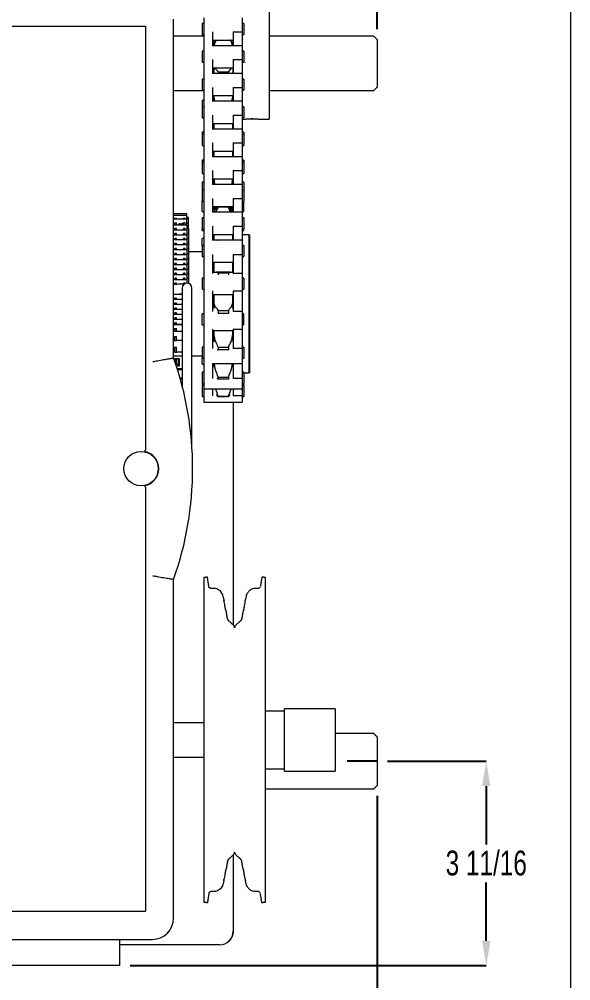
# Model space of a CAD drawing. Header units: inches. Extents: x 1.5 to 23.6, y 4.6 to 20.7.
# Drawn here: x 8.34 to 11.66, y 10.13 to 15.92 of the extents above; entities that cross this region are included whole.
import ezdxf

# ---------------------------------------------------------------- set-up
doc = ezdxf.new("R2010")
doc.units = ezdxf.units.IN
doc.header["$MEASUREMENT"] = 0
doc.header["$PDSIZE"] = -1
doc.layers.add('DIM', color=1, linetype='Continuous')
doc.styles.add('SLDTEXTSTYLE0', font='ARIAL.TTF', dxfattribs={"width": 0.7})
doc.dimstyles.new('SLDDIMSTYLE0', dxfattribs={"dimtxt": 0.15, "dimasz": 0.15, "dimexe": 0, "dimexo": 0.0625, "dimgap": 0.0375, "dimtad": 0, "dimtih": 1, "dimtoh": 1, "dimdec": 0, "dimlfac": 3, "dimrnd": 1e-09, "dimzin": 12, "dimdsep": 46, "dimtxsty": 'SLDTEXTSTYLE0', "dimsah": 1, "dimcen": 0.09, "dimadec": 0, "dimazin": 0, "dimtfac": 1, "dimtdec": 0, "dimtofl": 0, "dimtmove": 0, "dimatfit": 3, "dimfxl": 0, "dimtolj": 1, "dimtzin": 12, "dimarcsym": 0})

# ---------------------------------------------------------------- blocks, each defined once
blk = doc.blocks.new('*D6')
at = {"layer": 'DEFPOINTS', "color": 0}
for p in [(10.4978, 11.4507), (11.1553, 11.4507), (8.9478, 10.219)]:
    blk.add_point(p, dxfattribs=at)
at = {"layer": 'DIM', "color": 0, "lineweight": -2}
for p, q in [((10.5603, 11.4507), (11.1553, 11.4507)), ((11.1553, 11.3007), (11.1553, 10.95)), ((11.1553, 10.369), (11.1553, 10.7198)), ((9.0103, 10.219), (11.1553, 10.219))]:
    blk.add_line(p, q, dxfattribs=at)
at = {"layer": 'DIM', "color": 0}
for points in [[(11.1303, 11.3007), (11.1803, 11.3007), (11.1553, 11.4507)], [(11.1303, 10.369), (11.1803, 10.369), (11.1553, 10.219)]]:
    blk.add_solid(points, dxfattribs=at)
at = {"layer": 'DIM', "color": 0, "insert": (11.1553, 10.9125), "char_height": 0.15, "attachment_point": 2, "style": 'SLDTEXTSTYLE0'}
blk.add_mtext('\\A1;3 11/16', dxfattribs=at)
blk = doc.blocks.new('*D7')
at = {"color": 0, "linetype": 'ByBlock', "lineweight": -2}
for p, q in [((10.4978, 11.2417), (10.4978, 9.3167)), ((5.1645, 10.6695), (5.1645, 9.3167)), ((5.3145, 9.3167), (7.2446, 9.3167)), ((10.3478, 9.3167), (8.4177, 9.3167))]:
    blk.add_line(p, q, dxfattribs=at)
at = {"color": 0, "linetype": 'ByBlock'}
for points in [[(5.1645, 9.3167), (5.3145, 9.2917), (5.3145, 9.3417)], [(10.4978, 9.3167), (10.3478, 9.2917), (10.3478, 9.3417)]]:
    blk.add_solid(points, dxfattribs=at)
at = {"layer": 'DEFPOINTS', "color": 0, "linetype": 'ByBlock'}
for p in [(10.4978, 11.3042), (5.1645, 10.732)]:
    blk.add_point(p, dxfattribs=at)
at = {"color": 0, "linetype": 'ByBlock', "insert": (7.8312, 9.3167), "char_height": 0.15, "attachment_point": 5, "style": 'SLDTEXTSTYLE0'}
blk.add_mtext('16\\PSHAFT LENGTH', dxfattribs=at)
blk = doc.blocks.new('*D9')
at = {"color": 0, "linetype": 'ByBlock', "lineweight": -2}
for p, q in [((3.6645, 12.3049), (3.6645, 20.0057)), ((3.8145, 20.0057), (6.4598, 20.0057)), ((10.3478, 20.0057), (7.7026, 20.0057)), ((10.4978, 15.863), (10.4978, 20.0057))]:
    blk.add_line(p, q, dxfattribs=at)
at = {"color": 0, "linetype": 'ByBlock'}
for points in [[(3.6645, 20.0057), (3.8145, 19.9807), (3.8145, 20.0307)], [(10.4978, 20.0057), (10.3478, 19.9807), (10.3478, 20.0307)]]:
    blk.add_solid(points, dxfattribs=at)
at = {"layer": 'DEFPOINTS', "color": 0, "linetype": 'ByBlock'}
for p in [(10.4978, 15.8005), (3.6645, 12.2424)]:
    blk.add_point(p, dxfattribs=at)
at = {"color": 0, "linetype": 'ByBlock', "insert": (7.0812, 20.0057), "char_height": 0.15, "attachment_point": 5, "style": 'SLDTEXTSTYLE0'}
blk.add_mtext('20 1/2 TYP\\PMIN. SIDE ROOM', dxfattribs=at)

msp = doc.modelspace()

# ---------------------------------------------------------------- linework, layer by layer
at = {"color": 7, "linetype": 'Continuous', "lineweight": 15}
for p, q in [((11.664504, 6.795604), (11.664504, 17.46227)), ((9.846838, 15.98738), (9.846838, 15.654046)), ((6.559751, 15.880947), (9.101418, 15.880947)), ((9.101418, 15.880947), (9.101418, 13.326696)), ((9.271721, 13.88157), (9.271721, 15.922613)), ((9.443587, 15.896789), (9.443587, 15.830122)), ((9.452754, 15.930078), (9.452754, 15.845904)), ((9.684421, 15.930078), (9.684421, 15.846511)), ((9.693587, 15.896789), (9.693587, 15.830122)), ((9.443587, 15.830122), (9.443587, 15.820546)), ((9.452754, 15.846511), (9.452754, 15.762811)), ((9.506087, 15.846511), (9.506087, 15.762811)), ((9.631087, 15.846511), (9.631087, 15.762811)), ((9.631087, 15.846511), (9.684421, 15.846511)), ((9.684421, 15.846511), (9.684421, 15.762811)), ((9.452754, 15.762811), (9.452754, 15.679244)), ((9.513504, 15.796789), (9.513504, 15.762855)), ((9.627754, 15.796789), (9.627754, 15.762855)), ((9.684421, 15.762811), (9.631087, 15.762811)), ((9.684421, 15.762811), (9.684421, 15.679244)), ((10.497838, 15.800546), (10.497838, 15.513597)), ((9.443587, 15.729522), (9.443587, 15.662855)), ((9.693587, 15.729522), (9.693587, 15.662855)), ((9.452754, 15.679244), (9.452754, 15.595544)), ((9.506087, 15.679244), (9.506087, 15.595544)), ((9.631087, 15.679244), (9.684421, 15.679244)), ((9.631087, 15.679244), (9.631087, 15.595544)), ((9.684421, 15.679244), (9.684421, 15.595544)), ((9.701573, 15.660908), (9.702224, 15.664055)), ((9.846838, 15.654046), (9.846838, 15.320713)), ((9.452754, 15.595544), (9.452754, 15.511978)), ((9.513504, 15.629522), (9.513504, 15.595589)), ((9.539504, 15.605427), (9.601754, 15.605427)), ((9.539504, 15.605427), (9.539504, 15.595589)), ((9.601754, 15.605427), (9.601754, 15.595589)), ((9.627754, 15.629522), (9.627754, 15.595589)), ((9.684421, 15.595544), (9.631087, 15.595544)), ((9.684421, 15.595544), (9.684421, 15.511978)), ((9.443587, 15.562255), (9.443587, 15.495588)), ((9.693587, 15.562255), (9.693587, 15.495588)), ((9.271721, 15.492844), (9.452754, 15.492844)), ((9.452754, 15.511978), (9.452754, 15.428277)), ((9.506087, 15.511978), (9.506087, 15.428277)), ((9.631087, 15.511978), (9.631087, 15.428277)), ((9.631087, 15.511978), (9.684421, 15.511978)), ((9.684421, 15.511978), (9.684421, 15.428277)), ((9.846838, 15.492844), (10.477838, 15.492844)), ((9.443587, 15.43296), (9.443587, 15.394988)), ((9.452754, 15.428277), (9.452754, 15.344711)), ((9.513504, 15.462255), (9.513504, 15.460839)), ((9.513504, 15.460839), (9.513504, 15.428322)), ((9.627754, 15.460839), (9.627754, 15.462255)), ((9.627754, 15.460839), (9.627754, 15.428322)), ((9.684421, 15.428277), (9.631087, 15.428277)), ((9.684421, 15.428277), (9.684421, 15.344711)), ((9.443587, 15.394988), (9.443587, 15.328322)), ((9.693587, 15.394988), (9.693587, 15.328322)), ((9.452754, 15.344711), (9.452754, 15.261011)), ((9.506087, 15.344711), (9.506087, 15.261011)), ((9.631087, 15.344711), (9.631087, 15.261011)), ((9.631087, 15.344711), (9.684421, 15.344711)), ((9.684421, 15.344711), (9.684421, 15.261011)), ((9.443587, 15.241538), (9.443587, 15.227721)), ((9.452754, 15.261011), (9.452754, 15.177444)), ((9.506087, 15.279487), (9.513504, 15.286987)), ((9.513504, 15.294988), (9.513504, 15.275225)), ((9.513504, 15.275225), (9.513504, 15.261055)), ((9.627754, 15.275225), (9.627754, 15.294988)), ((9.627754, 15.275225), (9.627754, 15.261055)), ((9.684421, 15.261011), (9.631087, 15.261011)), ((9.684421, 15.261011), (9.684421, 15.177444)), ((9.693587, 15.241538), (9.693587, 15.227721)), ((9.443587, 15.227721), (9.443587, 15.161055)), ((9.693587, 15.227721), (9.693587, 15.161055)), ((9.452754, 15.177444), (9.452754, 15.093744)), ((9.506087, 15.177444), (9.506087, 15.093744)), ((9.513504, 15.127722), (9.513504, 15.110033)), ((9.627754, 15.110033), (9.627754, 15.127722)), ((9.631087, 15.177444), (9.684421, 15.177444)), ((9.631087, 15.177444), (9.631087, 15.093744)), ((9.684421, 15.177444), (9.684421, 15.093744)), ((9.443587, 15.074156), (9.443587, 15.060455)), ((9.452754, 15.093744), (9.452754, 15.010177)), ((9.513504, 15.110033), (9.513504, 15.093788)), ((9.627754, 15.110033), (9.627754, 15.093788)), ((9.684421, 15.093744), (9.631087, 15.093744)), ((9.684421, 15.093744), (9.684421, 15.010177)), ((9.693587, 15.074156), (9.693587, 15.060455)), ((9.443587, 15.060455), (9.443587, 14.993788)), ((9.452754, 15.010177), (9.452754, 14.926477)), ((9.506087, 15.010177), (9.506087, 14.926477)), ((9.631087, 15.010177), (9.684421, 15.010177)), ((9.631087, 15.010177), (9.631087, 14.926477)), ((9.684421, 15.010177), (9.684421, 14.926477)), ((9.693587, 15.060455), (9.693587, 14.993788)), ((9.513504, 14.960455), (9.513504, 14.926521)), ((9.627754, 14.960455), (9.627754, 14.926521)), ((9.443587, 14.939836), (9.443587, 14.893188)), ((9.443587, 14.893188), (9.443587, 14.826521)), ((9.452754, 14.926477), (9.452754, 14.842911)), ((9.684421, 14.926477), (9.631087, 14.926477)), ((9.684421, 14.926477), (9.684421, 14.842911)), ((9.693587, 14.939836), (9.693587, 14.893188)), ((9.693587, 14.893188), (9.693587, 14.826521)), ((9.452754, 14.842911), (9.452754, 14.75921)), ((9.506087, 14.842911), (9.506087, 14.75921)), ((9.631087, 14.842911), (9.684421, 14.842911)), ((9.631087, 14.842911), (9.631087, 14.75921)), ((9.684421, 14.842911), (9.684421, 14.75921)), ((9.443587, 14.822092), (9.443587, 14.826521)), ((9.443587, 14.764563), (9.443587, 14.822092)), ((9.539504, 14.792219), (9.539504, 14.790673)), ((9.539504, 14.792219), (9.601754, 14.792219)), ((9.601754, 14.790673), (9.539504, 14.790673)), ((9.601754, 14.792219), (9.601754, 14.790673)), ((9.693587, 14.822092), (9.693587, 14.826521)), ((9.693587, 14.764563), (9.693587, 14.822092)), ((9.279504, 14.723997), (9.289504, 14.723997)), ((9.279504, 14.717273), (9.279504, 14.723997)), ((9.289504, 14.717273), (9.289504, 14.723997)), ((9.304754, 14.720229), (9.304754, 14.717647)), ((9.320837, 14.720229), (9.320837, 14.717647)), ((9.331171, 14.717273), (9.331171, 14.723997)), ((9.331171, 14.723997), (9.341171, 14.723997)), ((9.341171, 14.717273), (9.341171, 14.723997)), ((9.351171, 14.740112), (9.351171, 14.749967)), ((9.351171, 14.740112), (9.351171, 14.740404)), ((9.351171, 14.717154), (9.351171, 14.740112)), ((9.362004, 14.717039), (9.362004, 14.726716)), ((9.443587, 14.725921), (9.443587, 14.659255)), ((9.452754, 14.75921), (9.452754, 14.675644)), ((9.684421, 14.75921), (9.631087, 14.75921)), ((9.684421, 14.75921), (9.684421, 14.675644)), ((9.693587, 14.725921), (9.693587, 14.659255)), ((9.279504, 14.696245), (9.289504, 14.696245)), ((9.279504, 14.681931), (9.279504, 14.696245)), ((9.289504, 14.681931), (9.289504, 14.696245)), ((9.320837, 14.717647), (9.304754, 14.717647)), ((9.304754, 14.692675), (9.304754, 14.688455)), ((9.320837, 14.688455), (9.304754, 14.688455)), ((9.320837, 14.692675), (9.320837, 14.688455)), ((9.341171, 14.696245), (9.331171, 14.696245)), ((9.331171, 14.681931), (9.331171, 14.696245)), ((9.341171, 14.681931), (9.341171, 14.696245)), ((9.351171, 14.71568), (9.351171, 14.717273)), ((9.351171, 14.681931), (9.351171, 14.71568)), ((9.351171, 14.681931), (9.351171, 14.652013)), ((9.362004, 14.717039), (9.362004, 14.717154)), ((9.362004, 14.694023), (9.362004, 14.717039)), ((9.362004, 14.693397), (9.362004, 14.694023)), ((9.362004, 14.663857), (9.362004, 14.693397)), ((9.362004, 14.658681), (9.362004, 14.663857)), ((9.452754, 14.675644), (9.452754, 14.591944)), ((9.506087, 14.675644), (9.506087, 14.591944)), ((9.631087, 14.675644), (9.684421, 14.675644)), ((9.631087, 14.675644), (9.631087, 14.591944)), ((9.684421, 14.675644), (9.684421, 14.591944)), ((9.289504, 14.660902), (9.279504, 14.660902)), ((9.279504, 14.652013), (9.279504, 14.660902)), ((9.289504, 14.630985), (9.279504, 14.630985)), ((9.279504, 14.622095), (9.279504, 14.630985)), ((9.289504, 14.652013), (9.289504, 14.660902)), ((9.289504, 14.622095), (9.289504, 14.630985)), ((9.341171, 14.660902), (9.331171, 14.660902)), ((9.331171, 14.652013), (9.331171, 14.660902)), ((9.331171, 14.622095), (9.331171, 14.630985)), ((9.341171, 14.630985), (9.331171, 14.630985)), ((9.341171, 14.652013), (9.341171, 14.660902)), ((9.341171, 14.622095), (9.341171, 14.630985)), ((9.351171, 14.652013), (9.351171, 14.622095)), ((9.351171, 14.622095), (9.351171, 14.592177)), ((9.362004, 14.658681), (9.362004, 14.628763)), ((9.362004, 14.628763), (9.362004, 14.598845)), ((9.443587, 14.649541), (9.443587, 14.659255)), ((9.513504, 14.625921), (9.513504, 14.608812)), ((9.513504, 14.608812), (9.513504, 14.591988)), ((9.627754, 14.625921), (9.627754, 14.608812)), ((9.627754, 14.591988), (9.627754, 14.608812)), ((9.693587, 14.649541), (9.693587, 14.659255)), ((9.279504, 14.592177), (9.279504, 14.601067)), ((9.289504, 14.601067), (9.279504, 14.601067)), ((9.289504, 14.571149), (9.279504, 14.571149)), ((9.279504, 14.562259), (9.279504, 14.571149)), ((9.289504, 14.592177), (9.289504, 14.601067)), ((9.289504, 14.562259), (9.289504, 14.571149)), ((9.331171, 14.592177), (9.331171, 14.601067)), ((9.341171, 14.601067), (9.331171, 14.601067)), ((9.331171, 14.562259), (9.331171, 14.571149)), ((9.341171, 14.571149), (9.331171, 14.571149)), ((9.341171, 14.592177), (9.341171, 14.601067)), ((9.341171, 14.562259), (9.341171, 14.571149)), ((9.351171, 14.592177), (9.351171, 14.562259)), ((9.351171, 14.562259), (9.351171, 14.532342)), ((9.362004, 14.598845), (9.362004, 14.568927)), ((9.362004, 14.568927), (9.362004, 14.539009)), ((9.443587, 14.592048), (9.443587, 14.601186)), ((9.443587, 14.558655), (9.443587, 14.592048)), ((9.443587, 14.558655), (9.443587, 14.491988)), ((9.452754, 14.591944), (9.452754, 14.50531)), ((9.539504, 14.592887), (9.539504, 14.590087)), ((9.539504, 14.592887), (9.601754, 14.592887)), ((9.601754, 14.592887), (9.601754, 14.590087)), ((9.684421, 14.591944), (9.631087, 14.591944)), ((9.684421, 14.591944), (9.684421, 14.50531)), ((9.693587, 14.558655), (9.693587, 14.491988)), ((9.279504, 14.532342), (9.279504, 14.541231)), ((9.289504, 14.541231), (9.279504, 14.541231)), ((9.279504, 14.502424), (9.279504, 14.511313)), ((9.289504, 14.511313), (9.279504, 14.511313)), ((9.289504, 14.532342), (9.289504, 14.541231)), ((9.289504, 14.502424), (9.289504, 14.511313)), ((9.331171, 14.532342), (9.331171, 14.541231)), ((9.341171, 14.541231), (9.331171, 14.541231)), ((9.331171, 14.502424), (9.331171, 14.511313)), ((9.341171, 14.511313), (9.331171, 14.511313)), ((9.341171, 14.532342), (9.341171, 14.541231)), ((9.341171, 14.502424), (9.341171, 14.511313)), ((9.351171, 14.532342), (9.351171, 14.502424)), ((9.351171, 14.502424), (9.351171, 14.472506)), ((9.362004, 14.539009), (9.362004, 14.509092)), ((9.362004, 14.509092), (9.362004, 14.479174)), ((9.452754, 14.50531), (9.452754, 14.391229)), ((9.506087, 14.50531), (9.506087, 14.391229)), ((9.631087, 14.50531), (9.684421, 14.50531)), ((9.631087, 14.50531), (9.631087, 14.391229)), ((9.684421, 14.50531), (9.684421, 14.391229)), ((9.279504, 14.472506), (9.279504, 14.481395)), ((9.289504, 14.481395), (9.279504, 14.481395)), ((9.279504, 14.442588), (9.279504, 14.451478)), ((9.289504, 14.451478), (9.279504, 14.451478)), ((9.289504, 14.472506), (9.289504, 14.481395)), ((9.289504, 14.442588), (9.289504, 14.451478)), ((9.331171, 14.472506), (9.331171, 14.481395)), ((9.341171, 14.481395), (9.331171, 14.481395)), ((9.331171, 14.442588), (9.331171, 14.451478)), ((9.341171, 14.451478), (9.331171, 14.451478)), ((9.341171, 14.472506), (9.341171, 14.481395)), ((9.341171, 14.442588), (9.341171, 14.451478)), ((9.351171, 14.472506), (9.351171, 14.442588)), ((9.351171, 14.442588), (9.351171, 14.41267)), ((9.362004, 14.479174), (9.362004, 14.449256)), ((9.362004, 14.449256), (9.362004, 14.419338)), ((9.513504, 14.458655), (9.513504, 14.404055)), ((9.627754, 14.404055), (9.627754, 14.458655)), ((9.289504, 14.42156), (9.279504, 14.42156)), ((9.279504, 14.41267), (9.279504, 14.42156)), ((9.289504, 14.391642), (9.279504, 14.391642)), ((9.279504, 14.382752), (9.279504, 14.391642)), ((9.289504, 14.41267), (9.289504, 14.42156)), ((9.289504, 14.382752), (9.289504, 14.391642)), ((9.331171, 14.41267), (9.331171, 14.42156)), ((9.341171, 14.42156), (9.331171, 14.42156)), ((9.341171, 14.391642), (9.331171, 14.391642)), ((9.331171, 14.382752), (9.331171, 14.391642)), ((9.341171, 14.41267), (9.341171, 14.42156)), ((9.341171, 14.382752), (9.341171, 14.391642)), ((9.351171, 14.41267), (9.351171, 14.382752)), ((9.351171, 14.382752), (9.351171, 14.352835)), ((9.362004, 14.419338), (9.362004, 14.38942)), ((9.362004, 14.38942), (9.362004, 14.359502)), ((9.452754, 14.391229), (9.452754, 14.286154)), ((9.513504, 14.404055), (9.513504, 14.396383)), ((9.539504, 14.394556), (9.539504, 14.382925)), ((9.539504, 14.394556), (9.601754, 14.394556)), ((9.601754, 14.394556), (9.601754, 14.382925)), ((9.627754, 14.404055), (9.627754, 14.396383)), ((9.684421, 14.391229), (9.631087, 14.391229)), ((9.684421, 14.391229), (9.684421, 14.286154)), ((9.289504, 14.361724), (9.279504, 14.361724)), ((9.279504, 14.352835), (9.279504, 14.361724)), ((9.289504, 14.331806), (9.279504, 14.331806)), ((9.279504, 14.324701), (9.279504, 14.331806)), ((9.289504, 14.352835), (9.289504, 14.361724)), ((9.289504, 14.324784), (9.289504, 14.331806)), ((9.331171, 14.352835), (9.331171, 14.361724)), ((9.341171, 14.361724), (9.331171, 14.361724)), ((9.331171, 14.326154), (9.331171, 14.331806)), ((9.341171, 14.331806), (9.331171, 14.331806)), ((9.341171, 14.352835), (9.341171, 14.361724)), ((9.341171, 14.329592), (9.341171, 14.331806)), ((9.351171, 14.352835), (9.351171, 14.331907)), ((9.362004, 14.359502), (9.362004, 14.330401)), ((9.443587, 14.36305), (9.443587, 14.296383)), ((9.693587, 14.36305), (9.693587, 14.296383)), ((9.279504, 14.263081), (9.279504, 14.266346)), ((9.289504, 14.263081), (9.289504, 14.266468)), ((9.323478, 14.302777), (9.323478, 14.281373)), ((9.381811, 14.281373), (9.381811, 14.302777)), ((9.452754, 14.286154), (9.452754, 14.160402)), ((9.506087, 14.286154), (9.506087, 14.160402)), ((9.513504, 14.26305), (9.513504, 14.220608)), ((9.627754, 14.220608), (9.627754, 14.26305)), ((9.631087, 14.286154), (9.684421, 14.286154)), ((9.631087, 14.286154), (9.631087, 14.160402)), ((9.684421, 14.286154), (9.684421, 14.160402)), ((9.279504, 14.233163), (9.279504, 14.242053)), ((9.289504, 14.242053), (9.279504, 14.242053)), ((9.289504, 14.212135), (9.279504, 14.212135)), ((9.279504, 14.203246), (9.279504, 14.212135)), ((9.289504, 14.233163), (9.289504, 14.242053)), ((9.289504, 14.203246), (9.289504, 14.212135)), ((9.513504, 14.220608), (9.513504, 14.180768)), ((9.627754, 14.220608), (9.627754, 14.180768)), ((9.289504, 14.182217), (9.279504, 14.182217)), ((9.279504, 14.173328), (9.279504, 14.182217)), ((9.289504, 14.152299), (9.279504, 14.152299)), ((9.279504, 14.14341), (9.279504, 14.152299)), ((9.289504, 14.173328), (9.289504, 14.182217)), ((9.289504, 14.14341), (9.289504, 14.152299)), ((9.443587, 14.080768), (9.443587, 14.147434)), ((9.452754, 14.160402), (9.452754, 14.054113)), ((9.539504, 14.16773), (9.539504, 14.149268)), ((9.539504, 14.16773), (9.601754, 14.16773)), ((9.601754, 14.149268), (9.539504, 14.149268)), ((9.601754, 14.16773), (9.601754, 14.149268)), ((9.684421, 14.160402), (9.631087, 14.160402)), ((9.684421, 14.160402), (9.684421, 14.054113)), ((9.693587, 14.080768), (9.693587, 14.147434)), ((9.289504, 14.122382), (9.279504, 14.122382)), ((9.279504, 14.113492), (9.279504, 14.122382)), ((9.279504, 14.083574), (9.279504, 14.092464)), ((9.289504, 14.092464), (9.279504, 14.092464)), ((9.289504, 14.113492), (9.289504, 14.122382)), ((9.289504, 14.083574), (9.289504, 14.092464)), ((9.323478, 14.090993), (9.323478, 14.033426)), ((9.381811, 14.033426), (9.381811, 14.090993)), ((9.323478, 14.080029), (9.271721, 14.080029)), ((9.279504, 14.059155), (9.289504, 14.059155)), ((9.279504, 14.041128), (9.279504, 14.059155)), ((9.289504, 14.041128), (9.289504, 14.059155)), ((9.452754, 14.054113), (9.452754, 13.93726)), ((9.506087, 14.054113), (9.506087, 13.93726)), ((9.513504, 14.047434), (9.513504, 14.035148)), ((9.513504, 14.035148), (9.513504, 13.98041)), ((9.627754, 14.035148), (9.627754, 14.047434)), ((9.627754, 14.035148), (9.627754, 13.98041)), ((9.631087, 14.054113), (9.684421, 14.054113)), ((9.631087, 14.054113), (9.631087, 13.93726)), ((9.684421, 14.054113), (9.684421, 13.93726)), ((9.279504, 13.98543), (9.279504, 14.010644)), ((9.279504, 14.010644), (9.289504, 14.010644)), ((9.289504, 13.98543), (9.279504, 13.98543)), ((9.289504, 13.98543), (9.289504, 14.010644)), ((9.279504, 13.914659), (9.279504, 13.945742)), ((9.279504, 13.945742), (9.289504, 13.945742)), ((9.289504, 13.914659), (9.279504, 13.914659)), ((9.289504, 13.914659), (9.289504, 13.945742)), ((9.443587, 13.947076), (9.443587, 13.88041)), ((9.452754, 13.93726), (9.452754, 13.847141)), ((9.539504, 13.94694), (9.539504, 13.930475)), ((9.539504, 13.94694), (9.601754, 13.94694)), ((9.601754, 13.930475), (9.539504, 13.930475)), ((9.601754, 13.94694), (9.601754, 13.930475)), ((9.684421, 13.93726), (9.631087, 13.93726)), ((9.684421, 13.93726), (9.684421, 13.847141)), ((9.693587, 13.947076), (9.693587, 13.88041)), ((9.271721, 13.893618), (9.321949, 13.893618)), ((9.280948, 13.878774), (9.305615, 13.878774)), ((9.280948, 13.854846), (9.280948, 13.878774)), ((9.280948, 13.871575), (9.286615, 13.871575)), ((9.280948, 13.867842), (9.286615, 13.867842)), ((9.286615, 13.876539), (9.286615, 13.843553)), ((9.299948, 13.876539), (9.286615, 13.876539)), ((9.299948, 13.843553), (9.299948, 13.876539)), ((9.299948, 13.871575), (9.305615, 13.871575)), ((9.305615, 13.878774), (9.305615, 13.830944)), ((9.321949, 13.893618), (9.321949, 13.816101)), ((9.443587, 13.844388), (9.443587, 13.88041)), ((9.286615, 13.8378), (9.286615, 13.843553)), ((9.286615, 13.843553), (9.299948, 13.843553)), ((9.305615, 13.830944), (9.288846, 13.830944)), ((9.321949, 13.816101), (9.293584, 13.816101)), ((9.321949, 13.808901), (9.295836, 13.808901)), ((9.299948, 13.830944), (9.299948, 13.843553)), ((9.323478, 13.818234), (9.321949, 13.818372)), ((9.323478, 13.816078), (9.321949, 13.816178)), ((9.321949, 13.816101), (9.321949, 13.808901)), ((9.443587, 13.794748), (9.443587, 13.796033)), ((9.443587, 13.794748), (9.443587, 13.728081)), ((9.452754, 13.847141), (9.452754, 13.7583)), ((9.506087, 13.847076), (9.506087, 13.7583)), ((9.513504, 13.847076), (9.513504, 13.827896)), ((9.627754, 13.847076), (9.627754, 13.827896)), ((9.631087, 13.847141), (9.684421, 13.847141)), ((9.631087, 13.847141), (9.631087, 13.7583)), ((9.684421, 13.847141), (9.684421, 13.7583)), ((9.693587, 13.794748), (9.693587, 13.728081)), ((9.452754, 13.7583), (9.452754, 13.694748)), ((9.539504, 13.7658), (9.539504, 13.753838)), ((9.539504, 13.7658), (9.601754, 13.7658)), ((9.601754, 13.753838), (9.539504, 13.753838)), ((9.601754, 13.7658), (9.601754, 13.753838)), ((9.684421, 13.7583), (9.631087, 13.7583)), ((9.684421, 13.7583), (9.684421, 13.694748)), ((9.443587, 13.721912), (9.443587, 13.715365)), ((9.443587, 13.715365), (9.443587, 13.648699)), ((9.452754, 13.694748), (9.452754, 13.652796)), ((9.506087, 13.694748), (9.506087, 13.652796)), ((9.631087, 13.694748), (9.631087, 13.652796)), ((9.684421, 13.694748), (9.684421, 13.652796)), ((9.693587, 13.721912), (9.693587, 13.715365)), ((9.693587, 13.715365), (9.693587, 13.648699)), ((9.452754, 13.652796), (9.452754, 13.615365)), ((9.539504, 13.651886), (9.539504, 13.646248)), ((9.539504, 13.651886), (9.601754, 13.651886)), ((9.601754, 13.646248), (9.539504, 13.646248)), ((9.601754, 13.651886), (9.601754, 13.646248)), ((9.684421, 13.652796), (9.631087, 13.652796)), ((9.684421, 13.652796), (9.684421, 13.615365)), ((9.632004, 12.271291), (9.632004, 13.615365)), ((9.101418, 13.101863), (9.101418, 10.547613)), ((9.271721, 10.505947), (9.271721, 12.54699)), ((9.453437, 12.557324), (9.453437, 10.600769)), ((9.824571, 10.600769), (9.824571, 12.557324)), ((9.939671, 11.391546), (9.939671, 11.766546)), ((10.245671, 11.766546), (10.245671, 11.667087)), ((10.245671, 11.667087), (10.245671, 11.391546)), ((10.497838, 11.597213), (10.497838, 11.304213)), ((9.632004, 10.42738), (9.632004, 10.886802)), ((6.559751, 10.547613), (9.101418, 10.547613)), ((6.518085, 10.37731), (9.143085, 10.37731)), ((8.947838, 10.299046), (8.947838, 10.37731)), ((9.547499, 10.344046), (8.947838, 10.344046)), ((8.947838, 10.219047), (8.947838, 10.299046)), ((8.867837, 10.219047), (6.794504, 10.219047)), ((8.947838, 10.219047), (8.867837, 10.219047))]:
    msp.add_line(p, q, dxfattribs=at)
msp.add_line((9.726087, 14.624046), (9.726087, 13.790713))
at = {"color": 7, "linetype": 'Continuous', "lineweight": 15, "flags": 128}
msp.add_lwpolyline([(9.305615, 13.853924), (9.302314, 13.855043), (9.299948, 13.857193)], dxfattribs=at)
at = {"color": 7, "linetype": 'Continuous', "lineweight": 15}
msp.add_circle((9.075588, 13.21428), 0.104167, dxfattribs=at)
for centre, radius, start, end in [((9.352645, 14.302777), 0.029167, 0, 180), ((7.382467, 13.21428), 2.003636, 340.5466288, 19.4533712), ((9.075588, 13.21428), 0.105013, 282.5866872, 77.4133128), ((9.616436, 12.313041), 0.020833, 189, 228.3263491), ((9.661573, 12.313041), 0.020833, 311.6736509, 351), ((9.618171, 12.255713), 0.020833, 0, 48.3263491), ((9.659837, 12.255713), 0.020833, 131.6736509, 180), ((9.618171, 10.90238), 0.020833, 311.6736509, 360), ((9.659837, 10.90238), 0.020833, 180, 228.3263491), ((9.616436, 10.845052), 0.020833, 131.6736509, 171), ((9.661573, 10.845052), 0.020833, 9, 48.3263491), ((9.143085, 10.505946), 0.128636, 270, 0), ((9.547499, 10.42738), 0.083333, 270, 0), ((9.548671, 10.42738), 0.083333, 311.5825725, 360)]:
    msp.add_arc(centre, radius, start, end, dxfattribs=at)
for points in [[(9.452754, 15.896789), (9.443587, 15.896789)], [(9.693587, 15.896789), (9.684421, 15.896789)], [(9.452754, 15.820546), (9.271721, 15.820546)], [(9.443587, 15.830122), (9.452754, 15.830122)], [(9.684421, 15.830122), (9.693587, 15.830122)], [(10.477838, 15.820546), (9.846838, 15.820546)], [(10.497838, 15.800546), (10.477838, 15.820546)], [(9.506087, 15.796789), (9.631087, 15.796789)], [(9.631087, 15.762855), (9.506087, 15.762855)], [(9.519747, 15.783496), (9.514917, 15.762855)], [(9.524658, 15.790947), (9.519747, 15.783496)], [(9.528607, 15.796789), (9.524658, 15.790947)], [(9.6166, 15.790947), (9.612652, 15.796789)], [(9.621511, 15.783496), (9.6166, 15.790947)], [(9.626341, 15.762855), (9.621511, 15.783496)], [(9.452754, 15.729522), (9.443587, 15.729522)], [(9.693587, 15.729522), (9.684421, 15.729522)], [(9.443587, 15.662855), (9.452754, 15.662855)], [(9.684421, 15.662855), (9.693587, 15.662855)], [(9.506087, 15.629522), (9.631087, 15.629522)], [(9.631087, 15.595589), (9.506087, 15.595589)], [(9.519747, 15.629087), (9.524658, 15.623574)], [(9.524658, 15.623574), (9.539504, 15.605427)], [(9.601754, 15.605427), (9.6166, 15.623574)], [(9.6166, 15.623574), (9.621511, 15.629087)], [(9.452754, 15.562255), (9.443587, 15.562255)], [(9.693587, 15.562255), (9.684421, 15.562255)], [(9.443587, 15.495588), (9.452754, 15.495588)], [(9.684421, 15.495588), (9.693587, 15.495588)], [(10.497838, 15.513597), (10.477838, 15.492844)], [(9.452754, 15.43296), (9.443587, 15.43296)], [(9.506087, 15.462255), (9.631087, 15.462255)], [(9.631087, 15.428322), (9.506087, 15.428322)], [(9.513504, 15.460839), (9.513665, 15.452394)], [(9.513665, 15.452394), (9.518459, 15.428322)], [(9.622799, 15.428322), (9.627594, 15.452394)], [(9.627594, 15.452394), (9.627754, 15.460839)], [(9.452754, 15.394988), (9.443587, 15.394988)], [(9.693587, 15.394988), (9.684421, 15.394988)], [(9.443587, 15.328322), (9.452754, 15.328322)], [(9.684421, 15.328322), (9.693587, 15.328322)], [(9.684421, 15.320713), (9.701528, 15.320713)], [(9.742671, 15.323327), (9.740301, 15.323278)], [(9.751571, 15.323201), (9.742671, 15.323327)], [(9.784327, 15.320713), (9.846838, 15.320713)], [(9.452754, 15.241538), (9.443587, 15.241538)], [(9.506087, 15.294988), (9.631087, 15.294988)], [(9.513504, 15.274871), (9.506087, 15.274871)], [(9.631087, 15.261055), (9.506087, 15.261055)], [(9.513504, 15.275225), (9.513665, 15.265474)], [(9.513665, 15.265474), (9.514366, 15.261055)], [(9.626892, 15.261055), (9.627594, 15.265474)], [(9.627594, 15.265474), (9.627754, 15.275225)], [(9.631087, 15.274871), (9.627754, 15.274871)], [(9.693587, 15.241538), (9.684421, 15.241538)], [(9.452754, 15.227721), (9.443587, 15.227721)], [(9.693587, 15.227721), (9.684421, 15.227721)], [(9.443587, 15.161055), (9.452754, 15.161055)], [(9.506087, 15.127722), (9.631087, 15.127722)], [(9.684421, 15.161055), (9.693587, 15.161055)], [(9.452754, 15.074156), (9.443587, 15.074156)], [(9.513504, 15.107489), (9.506087, 15.107489)], [(9.631087, 15.093788), (9.506087, 15.093788)], [(9.513504, 15.110033), (9.513665, 15.099503)], [(9.513665, 15.099503), (9.514454, 15.093788)], [(9.626805, 15.093788), (9.627594, 15.099503)], [(9.627594, 15.099503), (9.627754, 15.110033)], [(9.631087, 15.107489), (9.627754, 15.107489)], [(9.693587, 15.074156), (9.684421, 15.074156)], [(9.452754, 15.060455), (9.443587, 15.060455)], [(9.693587, 15.060455), (9.684421, 15.060455)], [(9.443587, 14.993788), (9.452754, 14.993788)], [(9.506087, 14.960455), (9.631087, 14.960455)], [(9.514046, 14.960455), (9.518399, 14.926521)], [(9.622859, 14.926521), (9.627212, 14.960455)], [(9.684421, 14.993788), (9.693587, 14.993788)], [(9.452754, 14.939836), (9.443587, 14.939836)], [(9.452754, 14.893188), (9.443587, 14.893188)], [(9.631087, 14.926521), (9.506087, 14.926521)], [(9.693587, 14.939836), (9.684421, 14.939836)], [(9.693587, 14.893188), (9.684421, 14.893188)], [(9.443587, 14.826521), (9.452754, 14.826521)], [(9.506087, 14.793188), (9.631087, 14.793188)], [(9.519206, 14.759255), (9.514303, 14.793188)], [(9.515645, 14.793188), (9.519747, 14.761894)], [(9.524658, 14.782853), (9.521208, 14.793188)], [(9.53061, 14.771904), (9.524658, 14.782853)], [(9.526744, 14.793188), (9.532904, 14.777274)], [(9.608646, 14.778027), (9.614514, 14.793188)], [(9.6166, 14.782853), (9.611161, 14.772847)], [(9.62005, 14.793188), (9.6166, 14.782853)], [(9.621511, 14.761894), (9.625613, 14.793188)], [(9.626955, 14.793188), (9.622052, 14.759255)], [(9.684421, 14.826521), (9.693587, 14.826521)], [(9.351171, 14.749967), (9.271721, 14.749967)], [(9.351171, 14.740404), (9.271721, 14.740404)], [(9.362004, 14.726716), (9.351171, 14.726716)], [(9.443587, 14.764563), (9.452754, 14.764563)], [(9.452754, 14.725921), (9.443587, 14.725921)], [(9.631087, 14.759255), (9.506087, 14.759255)], [(9.519747, 14.761894), (9.520479, 14.759255)], [(9.620779, 14.759255), (9.621511, 14.761894)], [(9.684421, 14.764563), (9.693587, 14.764563)], [(9.693587, 14.725921), (9.684421, 14.725921)], [(9.351171, 14.717273), (9.271721, 14.717273)], [(9.351171, 14.681931), (9.271721, 14.681931)], [(9.362004, 14.717154), (9.351171, 14.717154)], [(9.362004, 14.694023), (9.351171, 14.694023)], [(9.351171, 14.663857), (9.362004, 14.663857)], [(9.351171, 14.652013), (9.271721, 14.652013)], [(9.351171, 14.622095), (9.271721, 14.622095)], [(9.362004, 14.658681), (9.351171, 14.658681)], [(9.362004, 14.628763), (9.351171, 14.628763)], [(9.443587, 14.659255), (9.452754, 14.659255)], [(9.443587, 14.649541), (9.452754, 14.649541)], [(9.506087, 14.625921), (9.631087, 14.625921)], [(9.513848, 14.624795), (9.513504, 14.608812)], [(9.631087, 14.624046), (9.627754, 14.624046)], [(9.684421, 14.659255), (9.693587, 14.659255)], [(9.684421, 14.649541), (9.693587, 14.649541)], [(9.726087, 14.624046), (9.684421, 14.624046)], [(9.351171, 14.592177), (9.271721, 14.592177)], [(9.351171, 14.562259), (9.271721, 14.562259)], [(9.362004, 14.598845), (9.351171, 14.598845)], [(9.362004, 14.568927), (9.351171, 14.568927)], [(9.452754, 14.601186), (9.443587, 14.601186)], [(9.452754, 14.558655), (9.443587, 14.558655)], [(9.539135, 14.591988), (9.506087, 14.591988)], [(9.601754, 14.592887), (9.605039, 14.591213)], [(9.631087, 14.591988), (9.603518, 14.591988)], [(9.693587, 14.558655), (9.684421, 14.558655)], [(9.351171, 14.532342), (9.271721, 14.532342)], [(9.351171, 14.502424), (9.271721, 14.502424)], [(9.362004, 14.539009), (9.351171, 14.539009)], [(9.362004, 14.509092), (9.351171, 14.509092)], [(9.443587, 14.51988), (9.362004, 14.51988)], [(9.443587, 14.491988), (9.452754, 14.491988)], [(9.684421, 14.491988), (9.693587, 14.491988)], [(9.351171, 14.472506), (9.271721, 14.472506)], [(9.351171, 14.442588), (9.271721, 14.442588)], [(9.362004, 14.479174), (9.351171, 14.479174)], [(9.362004, 14.449256), (9.351171, 14.449256)], [(9.506087, 14.458655), (9.631087, 14.458655)], [(9.351171, 14.41267), (9.271721, 14.41267)], [(9.351171, 14.382752), (9.271721, 14.382752)], [(9.362004, 14.419338), (9.351171, 14.419338)], [(9.362004, 14.38942), (9.351171, 14.38942)], [(9.526709, 14.396383), (9.506087, 14.396383)], [(9.517865, 14.398132), (9.519798, 14.397501)], [(9.519798, 14.397501), (9.523926, 14.398758)], [(9.61422, 14.399133), (9.527344, 14.399133)], [(9.631087, 14.396383), (9.616285, 14.396383)], [(9.617333, 14.398758), (9.62146, 14.397501)], [(9.62146, 14.397501), (9.623393, 14.398132)], [(9.62741, 14.399444), (9.627754, 14.404055)], [(9.351171, 14.352835), (9.271721, 14.352835)], [(9.362004, 14.359502), (9.351171, 14.359502)], [(9.452754, 14.36305), (9.443587, 14.36305)], [(9.693587, 14.36305), (9.684421, 14.36305)], [(9.323478, 14.263081), (9.271721, 14.263081)], [(9.323478, 14.281373), (9.323478, 14.090993)], [(9.381811, 14.090993), (9.381811, 14.281373)], [(9.443587, 14.296383), (9.452754, 14.296383)], [(9.506087, 14.26305), (9.631087, 14.26305)], [(9.684421, 14.296383), (9.693587, 14.296383)], [(9.323478, 14.233163), (9.271721, 14.233163)], [(9.323478, 14.203246), (9.271721, 14.203246)], [(9.513848, 14.210444), (9.519798, 14.191842)], [(9.62146, 14.191842), (9.62741, 14.210444)], [(9.62741, 14.210444), (9.627754, 14.220608)], [(9.323478, 14.173328), (9.271721, 14.173328)], [(9.323478, 14.14341), (9.271721, 14.14341)], [(9.452754, 14.147434), (9.443587, 14.147434)], [(9.517849, 14.180768), (9.506087, 14.180768)], [(9.519798, 14.191842), (9.523926, 14.187174)], [(9.617333, 14.187174), (9.62146, 14.191842)], [(9.631087, 14.180768), (9.62341, 14.180768)], [(9.693587, 14.147434), (9.684421, 14.147434)], [(9.323478, 14.113492), (9.271721, 14.113492)], [(9.323478, 14.083574), (9.271721, 14.083574)], [(9.323478, 14.041664), (9.271721, 14.041664)], [(9.323478, 14.033426), (9.323478, 13.866073)], [(9.381811, 13.864645), (9.381811, 14.033426)], [(9.443587, 14.080768), (9.452754, 14.080768)], [(9.506087, 14.047434), (9.631087, 14.047434)], [(9.62741, 14.020977), (9.627754, 14.035148)], [(9.684421, 14.080768), (9.693587, 14.080768)], [(9.279504, 13.985504), (9.271721, 13.985504)], [(9.323478, 13.985504), (9.289504, 13.985504)], [(9.514202, 13.98041), (9.506087, 13.98041)], [(9.513848, 14.020977), (9.519798, 13.988549)], [(9.519798, 13.988549), (9.523926, 13.978667)], [(9.617333, 13.978667), (9.62146, 13.988549)], [(9.62146, 13.988549), (9.62741, 14.020977)], [(9.631087, 13.98041), (9.627056, 13.98041)], [(9.279504, 13.916272), (9.271721, 13.916272)], [(9.323478, 13.916272), (9.289504, 13.916272)], [(9.452754, 13.947076), (9.443587, 13.947076)], [(9.539504, 13.930475), (9.534021, 13.930259)], [(9.693587, 13.947076), (9.684421, 13.947076)], [(9.271721, 13.88157), (9.270228, 13.881314)], [(9.381811, 13.89488), (9.443587, 13.89488)], [(9.381811, 13.345351), (9.381811, 13.864645)], [(9.443587, 13.88041), (9.452754, 13.88041)], [(9.684421, 13.88041), (9.693587, 13.88041)], [(9.323478, 13.831167), (9.323478, 13.711305)], [(9.443587, 13.844388), (9.452754, 13.844388)], [(9.452754, 13.796033), (9.443587, 13.796033)], [(9.452754, 13.794748), (9.443587, 13.794748)], [(9.506087, 13.847076), (9.631087, 13.847076)], [(9.513504, 13.829367), (9.506087, 13.829367)], [(9.513504, 13.828081), (9.506087, 13.828081)], [(9.515693, 13.847076), (9.519798, 13.818571)], [(9.519798, 13.818571), (9.523926, 13.80498)], [(9.617333, 13.80498), (9.62146, 13.818571)], [(9.62146, 13.818571), (9.625565, 13.847076)], [(9.631087, 13.828081), (9.627754, 13.828081)], [(9.693587, 13.794748), (9.684421, 13.794748)], [(9.310091, 13.760926), (9.323478, 13.760926)], [(9.323478, 13.753582), (9.312159, 13.753582)], [(9.539504, 13.753838), (9.534031, 13.758041)], [(9.693587, 13.790713), (9.726087, 13.790713)], [(9.443587, 13.728081), (9.452754, 13.728081)], [(9.452754, 13.721912), (9.443587, 13.721912)], [(9.452754, 13.715365), (9.443587, 13.715365)], [(9.452754, 13.694748), (9.684421, 13.694748)], [(9.523331, 13.694748), (9.523926, 13.692554)], [(9.617333, 13.692554), (9.617927, 13.694748)], [(9.684421, 13.728081), (9.693587, 13.728081)], [(9.693587, 13.721912), (9.684421, 13.721912)], [(9.693587, 13.715365), (9.684421, 13.715365)], [(9.443587, 13.648699), (9.452754, 13.648699)], [(9.539504, 13.646248), (9.531288, 13.66029)], [(9.684421, 13.648699), (9.693587, 13.648699)], [(9.452754, 13.615365), (9.684421, 13.615365)], [(9.101418, 13.326696), (9.101381, 13.326362)], [(9.101381, 13.102198), (9.101418, 13.101863)], [(9.271721, 12.54699), (9.270228, 12.547245)], [(9.474838, 12.560713), (9.453437, 12.557324)], [(9.484532, 12.499503), (9.474838, 12.560713)], [(9.803171, 12.560713), (9.794238, 12.504315)], [(9.824571, 12.557324), (9.803171, 12.560713)], [(9.514161, 12.492482), (9.499993, 12.492482)], [(9.778065, 12.492482), (9.763847, 12.492482)], [(9.573931, 12.425454), (9.575396, 12.416664)], [(9.702612, 12.416664), (9.704077, 12.425454)], [(9.595859, 12.309781), (9.59071, 12.342287)], [(9.632023, 12.271274), (9.602584, 12.297479)], [(9.675424, 12.297479), (9.645985, 12.271274)], [(9.687318, 12.342411), (9.68215, 12.309781)], [(10.245671, 11.766546), (9.939671, 11.766546)], [(9.939671, 11.753546), (9.824571, 11.753546)], [(9.453437, 11.683046), (9.271721, 11.683046)], [(10.477838, 11.617213), (10.245671, 11.617213)], [(10.497838, 11.597213), (10.477838, 11.617213)], [(9.271721, 11.475046), (9.453437, 11.475046)], [(9.824571, 11.404546), (9.939671, 11.404546)], [(9.939671, 11.391546), (10.245671, 11.391546)], [(10.477838, 11.284213), (10.497838, 11.304213)], [(9.824571, 11.284213), (10.477838, 11.284213)], [(9.595859, 10.848311), (9.59071, 10.815806)], [(9.632023, 10.886818), (9.602584, 10.860614)], [(9.675424, 10.860614), (9.645985, 10.886818)], [(9.687318, 10.815681), (9.68215, 10.848311)], [(9.573931, 10.732639), (9.575396, 10.741429)], [(9.702612, 10.741429), (9.704077, 10.732639)], [(9.514161, 10.665611), (9.499993, 10.665611)], [(9.778065, 10.665611), (9.763847, 10.665611)], [(9.484532, 10.65859), (9.474838, 10.59738)], [(9.803171, 10.59738), (9.794238, 10.653778)], [(9.474838, 10.59738), (9.453437, 10.600769)], [(9.824571, 10.600769), (9.803171, 10.59738)]]:
    msp.add_open_spline(points, degree=1, dxfattribs=at)
for points, knots in [([(9.701528, 15.320778), (9.701383, 15.32076), (9.700806, 15.320689), (9.704599, 15.321162), (9.712521, 15.322004), (9.724176, 15.322895), (9.73785, 15.323394), (9.75206, 15.323291), (9.765134, 15.322639), (9.775874, 15.321701), (9.782357, 15.320968), (9.785104, 15.320614), (9.78433, 15.320714), (9.784327, 15.320714)], [0, 0, 0, 0, 0.03584661, 0.14233874, 0.24912364, 0.35663785, 0.46418866, 0.57101167, 0.67748226, 0.78452025, 0.89216202, 0.99950741, 1, 1, 1, 1]), ([(9.539504, 14.790673), (9.536135, 14.783681), (9.531364, 14.773776), (9.527582, 14.762554), (9.52647, 14.759255)], [0, 0, 0, 0, 0.705983066, 1, 1, 1, 1]), ([(9.601754, 14.792219), (9.605121, 14.785854), (9.610454, 14.775774), (9.614673, 14.763703), (9.616227, 14.759255)], [0, 0, 0, 0, 0.63147702, 1, 1, 1, 1]), ([(9.614438, 14.759255), (9.610756, 14.769532), (9.606812, 14.780543), (9.60207, 14.79004), (9.601754, 14.790673)], [0, 0, 0, 0, 0.93331998, 1, 1, 1, 1]), ([(9.304754, 14.688455), (9.303994, 14.686591), (9.303135, 14.684484), (9.302365, 14.682195), (9.302276, 14.681931)], [0, 0, 0, 0, 0.884349203, 1, 1, 1, 1]), ([(9.323324, 14.681931), (9.323265, 14.682108), (9.322495, 14.684397), (9.321633, 14.686508), (9.320837, 14.688455)], [0, 0, 0, 0, 0.07746085, 1, 1, 1, 1]), ([(9.627754, 14.608812), (9.627742, 14.611677), (9.627721, 14.616951), (9.627508, 14.622335), (9.62741, 14.624795)], [0, 0, 0, 0, 0.54304784, 1, 1, 1, 1]), ([(9.536344, 14.590905), (9.537051, 14.591614), (9.538022, 14.592589), (9.539186, 14.592823), (9.539504, 14.592887)], [0, 0, 0, 0, 0.72733267, 1, 1, 1, 1]), ([(9.513504, 14.404055), (9.513516, 14.402976), (9.513537, 14.400989), (9.51375, 14.399929), (9.513848, 14.399444)], [0, 0, 0, 0, 0.543022577, 1, 1, 1, 1]), ([(9.527344, 14.397916), (9.530862, 14.397808), (9.534643, 14.397692), (9.539188, 14.39476), (9.539504, 14.394556)], [0, 0, 0, 0, 0.93041826, 1, 1, 1, 1]), ([(9.601754, 14.394556), (9.605131, 14.396514), (9.609682, 14.399152), (9.61329, 14.398863), (9.61422, 14.398789)], [0, 0, 0, 0, 0.74221851, 1, 1, 1, 1]), ([(9.336734, 14.326555), (9.335514, 14.326451), (9.331678, 14.326125), (9.321787, 14.325611), (9.307541, 14.325103), (9.291019, 14.324767), (9.27871, 14.324656), (9.272335, 14.324649), (9.271721, 14.324649)], [0, 0, 0, 0, 0.09767035, 0.307131586, 0.529661096, 0.75761795, 0.976664184, 1, 1, 1, 1]), ([(9.271721, 14.266319), (9.274214, 14.266324), (9.283012, 14.266342), (9.297797, 14.26654), (9.312927, 14.266891), (9.320647, 14.267239), (9.323478, 14.267367)], [0, 0, 0, 0, 0.13262974, 0.46819448, 0.80497257, 1, 1, 1, 1]), ([(9.513504, 14.220608), (9.513516, 14.21857), (9.513537, 14.214816), (9.51375, 14.211815), (9.513848, 14.210444)], [0, 0, 0, 0, 0.54300924, 1, 1, 1, 1]), ([(9.523926, 14.187174), (9.52851, 14.182018), (9.533358, 14.176565), (9.539187, 14.168186), (9.539504, 14.16773)], [0, 0, 0, 0, 0.9456177, 1, 1, 1, 1]), ([(9.601754, 14.16773), (9.60511, 14.172374), (9.610874, 14.180351), (9.615429, 14.185164), (9.617333, 14.187174)], [0, 0, 0, 0, 0.58223516, 1, 1, 1, 1]), ([(9.513504, 14.035148), (9.513516, 14.03246), (9.513537, 14.02751), (9.51375, 14.023026), (9.513848, 14.020977)], [0, 0, 0, 0, 0.54304195, 1, 1, 1, 1]), ([(9.523926, 13.978667), (9.528513, 13.969256), (9.533361, 13.95931), (9.53919, 13.947572), (9.539504, 13.94694)], [0, 0, 0, 0, 0.94616142, 1, 1, 1, 1]), ([(9.601754, 13.94694), (9.605055, 13.953564), (9.610821, 13.965135), (9.615382, 13.974614), (9.617333, 13.978667)], [0, 0, 0, 0, 0.57248655, 1, 1, 1, 1]), ([(9.606921, 13.93106), (9.605586, 13.9305), (9.603988, 13.929829), (9.60207, 13.930384), (9.601754, 13.930475)], [0, 0, 0, 0, 0.83548523, 1, 1, 1, 1]), ([(9.145247, 13.859527), (9.145391, 13.859552), (9.154447, 13.861158), (9.177448, 13.865219), (9.212113, 13.871283), (9.243711, 13.876757), (9.265437, 13.880493), (9.268631, 13.881041), (9.270228, 13.881314)], [0, 0, 0, 0, 0.00224265, 0.14162055, 0.35913726, 0.57367589, 0.78681315, 1, 1, 1, 1]), ([(9.523926, 13.80498), (9.528513, 13.79275), (9.533362, 13.779825), (9.53919, 13.766516), (9.539504, 13.7658)], [0, 0, 0, 0, 0.94618031, 1, 1, 1, 1]), ([(9.601754, 13.7658), (9.605055, 13.773468), (9.610821, 13.786863), (9.615382, 13.799554), (9.617333, 13.80498)], [0, 0, 0, 0, 0.57248876, 1, 1, 1, 1]), ([(9.606805, 13.759334), (9.605506, 13.757434), (9.603945, 13.755149), (9.60207, 13.754027), (9.601754, 13.753838)], [0, 0, 0, 0, 0.83153923, 1, 1, 1, 1]), ([(9.523926, 13.692554), (9.528511, 13.679373), (9.53336, 13.665437), (9.539188, 13.652583), (9.539504, 13.651886)], [0, 0, 0, 0, 0.94579554, 1, 1, 1, 1]), ([(9.601754, 13.651886), (9.605093, 13.659523), (9.610858, 13.672707), (9.615415, 13.686677), (9.617333, 13.692554)], [0, 0, 0, 0, 0.57930784, 1, 1, 1, 1]), ([(9.609524, 13.66129), (9.607378, 13.656341), (9.604968, 13.650782), (9.602072, 13.646697), (9.601754, 13.646248)], [0, 0, 0, 0, 0.890196, 1, 1, 1, 1]), ([(9.098472, 13.316769), (9.098476, 13.31677), (9.09853, 13.316774), (9.098714, 13.316976), (9.099156, 13.318019), (9.099839, 13.320198), (9.100619, 13.323084), (9.101127, 13.325269), (9.101381, 13.326362)], [0, 0, 0, 0, 0.01162746, 0.13369971, 0.35084759, 0.56739118, 0.78369166, 1, 1, 1, 1]), ([(9.101381, 13.102198), (9.101127, 13.10329), (9.100619, 13.105476), (9.099839, 13.108362), (9.099156, 13.110541), (9.098714, 13.111583), (9.09853, 13.111785), (9.098476, 13.11179), (9.098472, 13.11179)], [0, 0, 0, 0, 0.2163091, 0.432605, 0.64915338, 0.86629976, 0.98837244, 1, 1, 1, 1]), ([(9.145247, 12.569033), (9.145391, 12.569007), (9.154447, 12.567402), (9.177448, 12.56334), (9.212113, 12.557276), (9.243711, 12.551803), (9.265437, 12.548066), (9.268631, 12.547519), (9.270228, 12.547245)], [0, 0, 0, 0, 0.00224265, 0.14162057, 0.35913728, 0.57367589, 0.78681315, 1, 1, 1, 1]), ([(9.500042, 12.492796), (9.498305, 12.492778), (9.494536, 12.49274), (9.489557, 12.495056), (9.48609, 12.497543), (9.484831, 12.499127), (9.484532, 12.499503)], [0, 0, 0, 0, 0.28961248, 0.62837382, 0.91173123, 1, 1, 1, 1]), ([(9.573898, 12.425864), (9.573344, 12.429119), (9.571846, 12.437924), (9.568374, 12.450862), (9.562101, 12.464508), (9.553612, 12.475957), (9.542729, 12.484811), (9.530512, 12.490262), (9.520908, 12.492755), (9.515288, 12.492237), (9.514118, 12.49213)], [0, 0, 0, 0, 0.10214862, 0.27628103, 0.4082756, 0.55788383, 0.70626527, 0.82870628, 0.96435175, 1, 1, 1, 1]), ([(9.763894, 12.492092), (9.762743, 12.492215), (9.757295, 12.492797), (9.748099, 12.490397), (9.737399, 12.485856), (9.728653, 12.479573), (9.721494, 12.472168), (9.715642, 12.463633), (9.71096, 12.453873), (9.707244, 12.442392), (9.705267, 12.432873), (9.704316, 12.427112), (9.70411, 12.425864)], [0, 0, 0, 0, 0.03509803, 0.16611441, 0.28083778, 0.38853745, 0.49054228, 0.59271171, 0.70195268, 0.81906582, 0.96081661, 1, 1, 1, 1]), ([(9.793463, 12.499421), (9.792124, 12.498118), (9.789207, 12.495282), (9.78364, 12.492755), (9.77969, 12.492773), (9.77803, 12.492781)], [0, 0, 0, 0, 0.32991354, 0.71846803, 1, 1, 1, 1]), ([(9.586004, 12.359756), (9.586014, 12.359721), (9.586073, 12.359511), (9.585586, 12.361443), (9.584574, 12.366139), (9.582819, 12.37486), (9.580494, 12.38726), (9.577744, 12.402891), (9.575734, 12.414656), (9.574708, 12.421106), (9.574676, 12.421303)], [0, 0, 0, 0, 0.01971665, 0.12093142, 0.25727448, 0.42409797, 0.60846246, 0.798799, 0.99383964, 1, 1, 1, 1]), ([(9.702674, 12.417351), (9.701864, 12.412469), (9.700058, 12.401596), (9.697431, 12.386814), (9.694946, 12.373599), (9.693185, 12.364893), (9.692132, 12.360257), (9.692035, 12.359883), (9.692, 12.359748)], [0, 0, 0, 0, 0.165902375, 0.369535999, 0.571541531, 0.770734816, 0.917487614, 1, 1, 1, 1]), ([(9.590394, 12.342051), (9.589637, 12.346702), (9.588268, 12.355104), (9.585124, 12.361947), (9.58372, 12.365002)], [0, 0, 0, 0, 0.55352365, 1, 1, 1, 1]), ([(9.694305, 12.364981), (9.692882, 12.361905), (9.689787, 12.355215), (9.688416, 12.346996), (9.687676, 12.342555)], [0, 0, 0, 0, 0.45975194, 1, 1, 1, 1]), ([(9.586004, 10.798337), (9.586014, 10.798371), (9.586073, 10.798582), (9.585586, 10.79665), (9.584574, 10.791954), (9.582819, 10.783233), (9.580494, 10.770833), (9.577744, 10.755202), (9.575734, 10.743437), (9.574708, 10.736987), (9.574676, 10.736789)], [0, 0, 0, 0, 0.01971665, 0.12093142, 0.25727448, 0.42409797, 0.60846246, 0.798799, 0.99383964, 1, 1, 1, 1]), ([(9.590394, 10.816042), (9.589637, 10.811391), (9.588268, 10.802989), (9.585124, 10.796146), (9.58372, 10.793091)], [0, 0, 0, 0, 0.55352365, 1, 1, 1, 1]), ([(9.694305, 10.793112), (9.692882, 10.796188), (9.689787, 10.802878), (9.688416, 10.811097), (9.687676, 10.815538)], [0, 0, 0, 0, 0.45975194, 1, 1, 1, 1]), ([(9.702674, 10.740742), (9.701864, 10.745624), (9.700058, 10.756497), (9.697431, 10.771279), (9.694946, 10.784494), (9.693185, 10.7932), (9.692132, 10.797836), (9.692035, 10.79821), (9.692, 10.798345)], [0, 0, 0, 0, 0.165902375, 0.369535999, 0.571541531, 0.770734816, 0.917487614, 1, 1, 1, 1]), ([(9.573898, 10.732229), (9.573344, 10.728974), (9.571846, 10.720169), (9.568374, 10.707231), (9.562101, 10.693584), (9.553612, 10.682136), (9.542729, 10.673282), (9.530512, 10.667831), (9.520908, 10.665337), (9.515288, 10.665855), (9.514118, 10.665963)], [0, 0, 0, 0, 0.10214862, 0.27628103, 0.4082756, 0.55788383, 0.70626527, 0.82870628, 0.96435175, 1, 1, 1, 1]), ([(9.763894, 10.666001), (9.762743, 10.665878), (9.757295, 10.665296), (9.748099, 10.667696), (9.737399, 10.672237), (9.728653, 10.67852), (9.721494, 10.685925), (9.715642, 10.69446), (9.71096, 10.704219), (9.707244, 10.715701), (9.705267, 10.72522), (9.704316, 10.730981), (9.70411, 10.732229)], [0, 0, 0, 0, 0.03509803, 0.16611441, 0.28083778, 0.38853745, 0.49054228, 0.59271171, 0.70195268, 0.81906582, 0.96081661, 1, 1, 1, 1]), ([(9.500042, 10.665297), (9.498305, 10.665314), (9.494536, 10.665353), (9.489557, 10.663037), (9.48609, 10.66055), (9.484831, 10.658966), (9.484532, 10.65859)], [0, 0, 0, 0, 0.28961248, 0.62837382, 0.91173123, 1, 1, 1, 1]), ([(9.793463, 10.658672), (9.792124, 10.659975), (9.789207, 10.662811), (9.78364, 10.665338), (9.77969, 10.665319), (9.77803, 10.665311)], [0, 0, 0, 0, 0.32991354, 0.71846803, 1, 1, 1, 1])]:
    msp.add_open_spline(points, degree=3, knots=knots, dxfattribs=at)
at = {"layer": 'DIM'}
msp.add_line((10.497837, 11.450713), (10.317618, 11.450713), dxfattribs=at)

# ---------------------------------------------------------------- dimensions: what is measured, and where the dimension line sits
for base, p1, p2, text, picture, middle in [((10.497837, 20.005713), (3.664504, 12.24238), (10.497837, 15.800546), '<> TYP\\PMIN. SIDE ROOM', '*D9', (7.081171, 20.005713)), ((10.497837, 9.316719), (5.164504, 10.731963), (10.497837, 11.304213), '<>\\PSHAFT LENGTH', '*D7', (7.831171, 9.316719))]:
    dim = msp.add_linear_dim(base=base, p1=p1, p2=p2, text=text, dimstyle='SLDDIMSTYLE0', override={"dimdec": 4, "dimlunit": 5, "dimfrac": 2}, dxfattribs=at)
    dim.commit()
    dim.dimension.update_dxf_attribs({"geometry": picture, "text_midpoint": middle})
dim = msp.add_linear_dim(base=(11.155323, 11.450713), p1=(8.947838, 10.219047), p2=(10.497837, 11.450713), angle=90, dimstyle='SLDDIMSTYLE0', override={"dimdec": 4, "dimlunit": 5, "dimfrac": 2}, dxfattribs=at)
dim.commit()
dim.dimension.update_dxf_attribs({"geometry": '*D6', "text_midpoint": (11.155323, 10.83488)})

doc.saveas('drawing.dxf')
